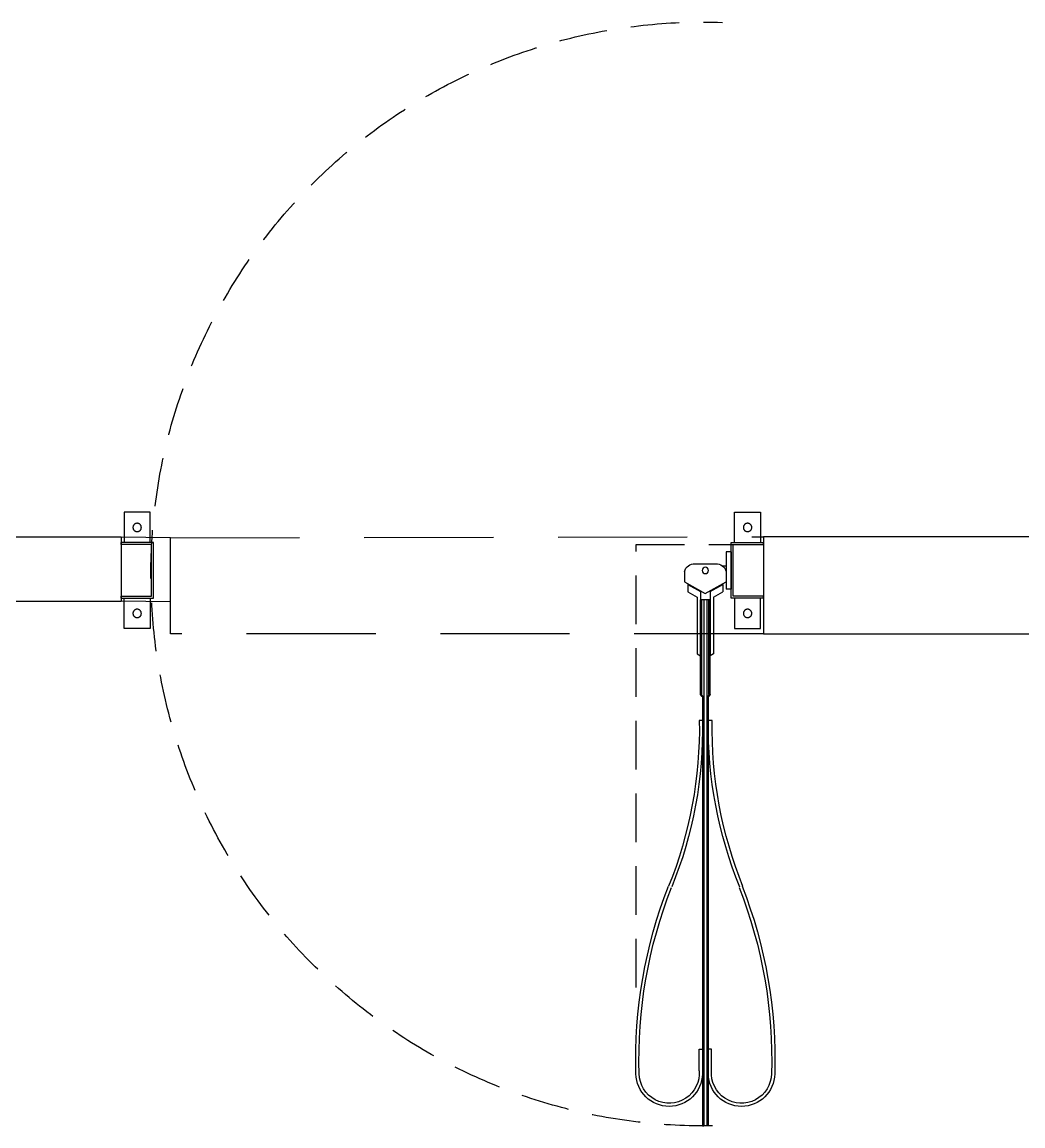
# Model space of a CAD drawing. Header units: millimetres. Extents: x 340 to 1003762, y 22 to 362022.
# Drawn here: x 584230 to 585780, y 288102 to 289811 of the extents above; entities that cross this region are included whole.
import ezdxf

# ---------------------------------------------------------------- set-up
doc = ezdxf.new("R2010")
doc.units = ezdxf.units.MM
for name, pattern in [('LSBB_P_002 - PLANTA 1° NIVEL SALA DE VENTAS$0$000_ALTILLO PROPUESTA$0$HIDDEN', [0.375, 0.25, -0.125]), ('LSBB_P_002 - PLANTA 1° NIVEL SALA DE VENTAS$0$DASHED', [0.75, 0.5, -0.25]), ('LSBB_P_002 - PLANTA 1° NIVEL SALA DE VENTAS$0$Z-ARQUITECTURA$0$HIDDEN', [0.375, 0.25, -0.125])]:
    doc.linetypes.add(name, pattern=pattern)
for name, color, linetype in [('A-DEMOLICION SV', 40, 'Continuous'), ('LSBB_P_002 - PLANTA 1° NIVEL SALA DE VENTAS$0$A-DEMOLICIONES', 30, 'LSBB_P_002 - PLANTA 1° NIVEL SALA DE VENTAS$0$DASHED'), ('LSBB_P_002 - PLANTA 1° NIVEL SALA DE VENTAS$0$A-PUERTAS NUEVAS', 10, 'Continuous'), ('LSBB_P_002 - PLANTA 1° NIVEL SALA DE VENTAS$0$TABIQUE', 3, 'Continuous')]:
    doc.layers.add(name, color=color, linetype=linetype)

# ---------------------------------------------------------------- blocks, each defined once
blk = doc.blocks.new('LSBB_P_002 - PLANTA 1° NIVEL SALA DE VENTAS$0$Z-ARQUITECTURA$0$PUERTA POLICARBONATO 90')
at = {"color": 8, "linetype": 'LSBB_P_002 - PLANTA 1° NIVEL SALA DE VENTAS$0$Z-ARQUITECTURA$0$HIDDEN', "ltscale": 0.2}
for p, q in [((-0.0424, 0.05), (-0.0424, 0.003)), ((-0.0024, 0.05), (-0.0424, 0.05)), ((-0.0024, 0.003), (-0.0024, 0.05)), ((0.9024, 0.05, 0), (0.9424, 0.05, 0)), ((0.9024, 0.003, 0), (0.9024, 0.05, 0)), ((0.9424, 0.05, 0), (0.9424, 0.003, 0)), ((-0.0424, -0.13), (-0.0424, -0.083)), ((-0.0024, -0.083), (-0.0024, -0.13)), ((0.9024, -0.083, 0), (0.9024, -0.13, 0)), ((0.9424, -0.13, 0), (0.9424, -0.083, 0)), ((-0.0024, -0.13), (-0.0424, -0.13)), ((0.9024, -0.13, 0), (0.9424, -0.13, 0))]:
    blk.add_line(p, q, dxfattribs=at)
for p, q in [((0.003, 0.003), (-0.047, 0.003)), ((-0.047, 0), (-0.047, 0.003)), ((0, 0), (-0.047, 0)), ((0, -0.08), (0, 0)), ((0.003, -0.083), (0.003, 0.003)), ((0.897, -0.083), (0.897, 0.003)), ((0.897, 0.003), (0.947, 0.003)), ((0.9, -0.08), (0.9, 0)), ((0.9, 0), (0.947, 0)), ((0.947, 0, 0), (0.947, 0.003, 0)), ((0.003, -0.011), (0.003, -0.069)), ((0.003, -0.011), (0.011, -0.011)), ((0.011, -0.011), (0.011, -0.069)), ((0.011, -0.0335), (0.0157, -0.0335)), ((0.011, -0.0335), (0.011, -0.0465)), ((0.059, -0.0297), (0.027, -0.0297)), ((0.011, -0.0417), (0.011, -0.0577)), ((0.075, -0.0417), (0.075, -0.0577)), ((0.043, -0.0757), (0.011, -0.0577)), ((0.016, -0.0616), (0.016, -0.0731)), ((0.0355, -0.0726), (0.016, -0.0616)), ((0.075, -0.0577), (0.043, -0.0757)), ((0.07, -0.0616), (0.0505, -0.0726)), ((0.07, -0.0616), (0.07, -0.0731)), ((-0.047, -0.08), (0, -0.08)), ((-0.047, -0.083), (-0.047, -0.08)), ((-0.047, -0.083), (0.003, -0.083)), ((0.003, -0.069), (0.011, -0.069)), ((0.0305, -0.0813), (0.016, -0.0731)), ((0.0305, -0.0813), (0.0305, -0.1691)), ((0.0355, -0.0726), (0.0355, -0.1721)), ((0.0355, -0.0743), (0.0355, -0.1713)), ((0.0355, -0.0853), (0.0505, -0.0853)), ((0.0405, -0.0853), (0.0405, -0.8998)), ((0.0455, -0.0853), (0.0455, -0.8998)), ((0.0505, -0.0726), (0.0505, -0.1721)), ((0.0505, -0.0743), (0.0505, -0.1713)), ((0.07, -0.0731), (0.0555, -0.0813)), ((0.0555, -0.0813), (0.0555, -0.1691)), ((0.947, -0.083), (0.897, -0.083)), ((0.947, -0.08), (0.9, -0.08)), ((0.947, -0.083, 0), (0.947, -0.08, 0)), ((0.0305, -0.1691), (0.0355, -0.1721)), ((0.0555, -0.1691), (0.0505, -0.1721)), ((0.0385, -0.8998), (0.0405, -0.8998)), ((0.0405, -0.8998), (0.0455, -0.8998)), ((0.0475, -0.8998), (0.0455, -0.8998))]:
    blk.add_line(p, q)
at = {"color": 8, "linetype": 'LSBB_P_002 - PLANTA 1° NIVEL SALA DE VENTAS$0$Z-ARQUITECTURA$0$HIDDEN', "ltscale": 0.3}
for p, q in [((0.15, 0), (0, 0)), ((0.15, -0.6855), (0.15, 0))]:
    blk.add_line(p, q, dxfattribs=at)
at = {"color": 8}
for p, q in [((0.0355, -0.2323), (0.0355, -0.0853)), ((0.0375, -0.2323), (0.0375, -0.0853)), ((0.0485, -0.2323), (0.0485, -0.0853)), ((0.0505, -0.2323), (0.0505, -0.0853)), ((0.0355, -0.2323), (0.0375, -0.2323)), ((0.0385, -0.2353), (0.0385, -0.8998)), ((0.0385, -0.2353), (0.0405, -0.2353)), ((0.0455, -0.2353), (0.0475, -0.2353)), ((0.0475, -0.2353), (0.0475, -0.8998)), ((0.0485, -0.2323), (0.0505, -0.2323)), ((0.0324, -0.2725), (0.0385, -0.2725)), ((0.0475, -0.2723), (0.0523, -0.2723)), ((0.0335, -0.7811), (0.0385, -0.7811)), ((0.0335, -0.8145), (0.0335, -0.7811)), ((0.0385, -0.7811), (0.0385, -0.8195)), ((0.0525, -0.7811), (0.0475, -0.7811)), ((0.0475, -0.7811), (0.0475, -0.8195)), ((0.0525, -0.8145), (0.0525, -0.7811))]:
    blk.add_line(p, q, dxfattribs=at)
at = {"color": 8, "linetype": 'LSBB_P_002 - PLANTA 1° NIVEL SALA DE VENTAS$0$Z-ARQUITECTURA$0$HIDDEN', "ltscale": 0.2}
for centre in [(-0.0224, 0.0265), (0.9224, 0.0265, 0), (-0.0224, -0.1065), (0.9224, -0.1065, 0)]:
    blk.add_circle(centre, 0.0065, dxfattribs=at)
blk.add_circle((0.043, -0.04), 0.005)
at = {"color": 8, "linetype": 'LSBB_P_002 - PLANTA 1° NIVEL SALA DE VENTAS$0$Z-ARQUITECTURA$0$HIDDEN', "ltscale": 0.3}
blk.add_arc((0.0467, -0.0455, 0), 0.8544, 268.991, 92.0144, dxfattribs=at)
for centre, start, end in [((0.0257, -0.0447), 85.2268, 168.513), ((0.0603, -0.0447), 11.487, 94.7732)]:
    blk.add_arc(centre, 0.015, start, end)
at = {"color": 8}
for centre, radius, start, end in [((0.0388, -0.232), 0.00328, 184.6795, 265.3205), ((0.0408, -0.232), 0.00328, 184.6795, 265.3205), ((0.0452, -0.232), 0.00328, 274.6795, 355.3205), ((0.0472, -0.232), 0.00328, 274.6795, 355.3205), ((-0.6253, -0.2832), 0.6578, 338.0387, 0.9306), ((-0.6303, -0.2794), 0.6689, 337.9797, 0.5924), ((0.6876, -0.2876), 0.6402, 178.6267, 202.2426), ((0.71, -0.2829), 0.6578, 179.0694, 201.9613), ((0.6694, -0.7975), 0.7342, 158.5459, 181.7179), ((-0.5834, -0.7975), 0.7342, 358.2821, 21.4541), ((0.6694, -0.7975), 0.7292, 158.5517, 181.7272), ((-0.5834, -0.7975), 0.7292, 358.2728, 21.4483), ((-0.013, -0.8182), 0.0515, 181.4341, 358.5659), ((-0.0129, -0.8181), 0.0466, 181.1194, 4.478), ((0.099, -0.8182), 0.0515, 181.4341, 358.5659), ((0.0989, -0.8181), 0.0466, 175.522, 358.8806)]:
    blk.add_arc(centre, radius, start, end, dxfattribs=at)
blk = doc.blocks.new('LSBB_P_002 - PLANTA 1° NIVEL SALA DE VENTAS$0$DEMOL')
at = {"layer": 'LSBB_P_002 - PLANTA 1° NIVEL SALA DE VENTAS$0$A-DEMOLICIONES', "linetype": 'LSBB_P_002 - PLANTA 1° NIVEL SALA DE VENTAS$0$000_ALTILLO PROPUESTA$0$HIDDEN', "ltscale": 0.8}
for p, q in [((1007.6787, 303.1216), (1007.6027, 303.1223)), ((1007.6027, 303.1223), (1007.6027, 303.0237)), ((1007.6787, 303.1216), (1008.5967, 303.123)), ((1007.6787, 302.973), (1007.6787, 303.1216)), ((1007.6787, 303.023), (1007.6787, 303.1216)), ((1008.5967, 303.123), (1008.5967, 302.973)), ((1007.6027, 303.0237), (1007.6787, 303.023)), ((1008.5967, 302.973), (1007.6787, 302.973))]:
    blk.add_line(p, q, dxfattribs=at)
blk = doc.blocks.new('LSBB_P_002 - PLANTA 1° NIVEL SALA DE VENTAS', base_point=(223.5696, 14.2202))
at = {"layer": 'LSBB_P_002 - PLANTA 1° NIVEL SALA DE VENTAS$0$TABIQUE'}
for points in [[(802.7895, 303.123), (807.6027, 303.123), (807.6027, 303.023), (802.7895, 303.023)], [(809.5862, 303.1228), (808.5967, 303.123), (808.5967, 302.973), (809.5862, 302.973)]]:
    blk.add_lwpolyline(points, dxfattribs=at)
at = {"layer": 'LSBB_P_002 - PLANTA 1° NIVEL SALA DE VENTAS$0$A-DEMOLICIONES'}
blk.add_blockref('LSBB_P_002 - PLANTA 1° NIVEL SALA DE VENTAS$0$DEMOL', (-200, 0), dxfattribs=at)
at = {"layer": 'LSBB_P_002 - PLANTA 1° NIVEL SALA DE VENTAS$0$A-PUERTAS NUEVAS', "xscale": -1, "rotation": 359.9999988530799}
blk.add_blockref('LSBB_P_002 - PLANTA 1° NIVEL SALA DE VENTAS$0$Z-ARQUITECTURA$0$PUERTA POLICARBONATO 90', (808.5497, 303.111), dxfattribs=at)

msp = doc.modelspace()

# ---------------------------------------------------------------- block references
at = {"layer": 'A-DEMOLICION SV', "xscale": 1000, "yscale": 1000, "zscale": 1000}
msp.add_blockref('LSBB_P_002 - PLANTA 1° NIVEL SALA DE VENTAS', (350.9, 111.5), dxfattribs=at)

doc.saveas('drawing.dxf')
